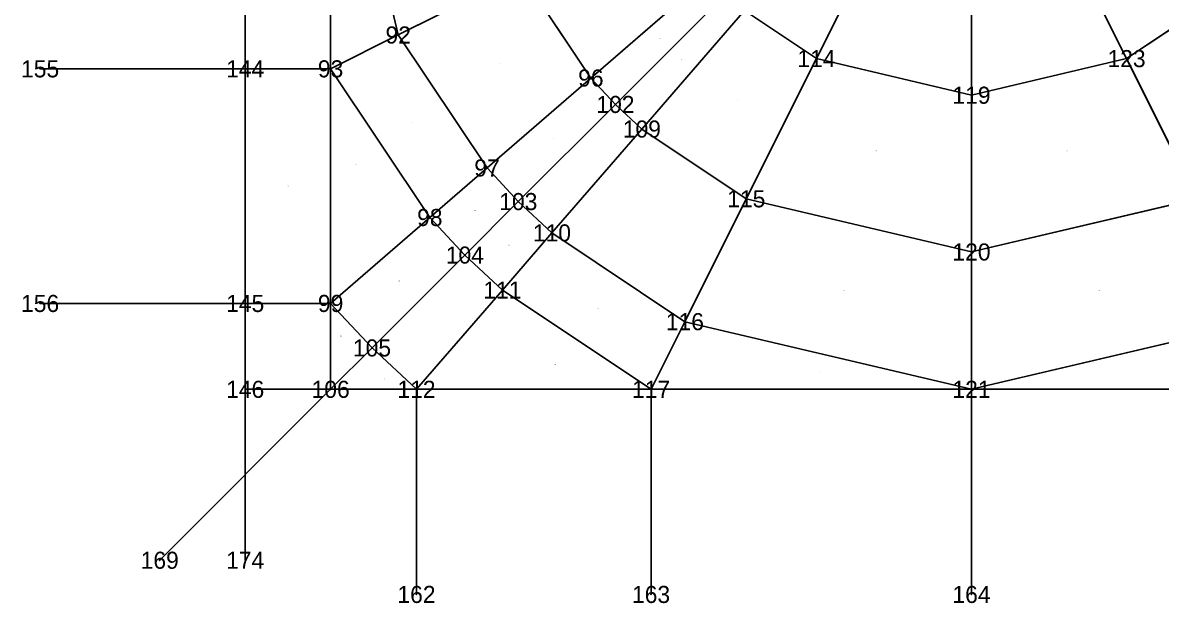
# Model space of a CAD drawing. Extents: x -2.78 to 2.78, y -2.5 to 2.5.
# Drawn here: x -2.776 to 0.555, y -2.501 to -0.803 of the extents above; entities that cross this region are included whole.
import ezdxf
from ezdxf.enums import TextEntityAlignment as Align

# ---------------------------------------------------------------- set-up
doc = ezdxf.new("R2010")
doc.units = 0
doc.header["$MEASUREMENT"] = 0
for name, color, linetype in [('BRANCHE ESTERNO', 7, 'Continuous'), ('BRANCHE INTERNO', 7, 'Continuous'), ('EstradossoFaces', 7, 'Continuous'), ('Faces', 7, 'Continuous'), ('Faces-Index', 7, 'Continuous'), ('NODI-Estradosso', 7, 'Continuous'), ('NODI-Index', 7, 'Continuous'), ('NODO ESTERNO ZMINIMO', 7, 'Continuous'), ('NODO INTRADOSSO INTERNO', 7, 'Continuous')]:
    doc.layers.add(name, color=color, linetype=linetype)

msp = doc.modelspace()

# ---------------------------------------------------------------- linework, layer by layer
at = {"color": 2, "elevation": 0}
msp.add_lwpolyline([(-2.125, -1.875), (-2.125, 1.875), (2.125, 1.875), (2.125, -1.875)], close=True, dxfattribs=at)
at = {"layer": 'BRANCHE ESTERNO'}
for p, q in [((-2.125, -0.9375, 1.6238), (-2.725, -0.9375, 1.7488)), ((-2.125, -1.6238, 0.9375), (-2.725, -1.6238, 1.0625)), ((-1.875, -1.875, 0), (-2.375, -2.375, -3)), ((-2.125, -1.875, 0), (-2.125, -2.375, -3)), ((-1.6238, -1.875, 0.9375), (-1.6238, -2.475, -2.0625)), ((-0.9375, -1.875, 1.6238), (-0.9375, -2.475, -1.3762)), ((0, -1.875, 1.875), (0, -2.475, -1.125))]:
    msp.add_line(p, q, dxfattribs=at)
at = {"layer": 'BRANCHE INTERNO'}
for p, q in [((-2.125, 0, 1.875), (-2.125, -0.9375, 1.6238)), ((-1.875, 0, 1.875), (-1.6771, -0.8385, 1.875)), ((-1.875, 0, 1.875), (-1.875, -0.9375, 1.6238)), ((-0.2313, -0.4627, 2.6007), (-0.4538, -0.9076, 2.4498)), ((0.2313, -0.4627, 2.6007), (0.4538, -0.9076, 2.4498)), ((0, -0.5173, 2.6007), (0, -1.0147, 2.4498)), ((-1.3177, -0.6588, 2.2048), (-1.6771, -0.8385, 1.875)), ((-1.3177, -0.6588, 2.2048), (-1.1136, -0.9644, 2.2048)), ((-0.7671, -0.6643, 2.4498), (-1.1136, -0.9644, 2.2048)), ((-0.7175, -0.7175, 2.4498), (-1.0417, -1.0417, 2.2048)), ((-0.6643, -0.7671, 2.4498), (-0.9644, -1.1136, 2.2048)), ((-0.6643, -0.7671, 2.4498), (-0.4538, -0.9076, 2.4498)), ((0.4538, -0.9076, 2.4498), (0.6643, -0.7671, 2.4498)), ((-1.6771, -0.8385, 1.875), (-1.875, -0.9375, 1.6238)), ((-1.6771, -0.8385, 1.875), (-1.4174, -1.2275, 1.875)), ((-0.4538, -0.9076, 2.4498), (-0.6588, -1.3177, 2.2048)), ((-0.4538, -0.9076, 2.4498), (0, -1.0147, 2.4498)), ((0, -1.0147, 2.4498), (0.4538, -0.9076, 2.4498)), ((0.4538, -0.9076, 2.4498), (0.6588, -1.3177, 2.2048)), ((-1.875, -0.9375, 1.6238), (-2.125, -0.9375, 1.6238)), ((-2.125, -0.9375, 1.6238), (-2.125, -1.6238, 0.9375)), ((-1.875, -0.9375, 1.6238), (-1.5847, -1.3724, 1.6238)), ((-1.875, -0.9375, 1.6238), (-1.875, -1.6238, 0.9375)), ((-1.1136, -0.9644, 2.2048), (-1.4174, -1.2275, 1.875)), ((-1.1136, -0.9644, 2.2048), (-1.0417, -1.0417, 2.2048)), ((0, -1.0147, 2.4498), (0, -1.4732, 2.2048)), ((-1.0417, -1.0417, 2.2048), (-1.3258, -1.3258, 1.875)), ((-1.0417, -1.0417, 2.2048), (-0.9644, -1.1136, 2.2048)), ((-0.9644, -1.1136, 2.2048), (-1.2275, -1.4174, 1.875)), ((-0.9644, -1.1136, 2.2048), (-0.6588, -1.3177, 2.2048)), ((-1.4174, -1.2275, 1.875), (-1.5847, -1.3724, 1.6238)), ((-1.4174, -1.2275, 1.875), (-1.3258, -1.3258, 1.875)), ((-1.3258, -1.3258, 1.875), (-1.4823, -1.4823, 1.6238)), ((-1.3258, -1.3258, 1.875), (-1.2275, -1.4174, 1.875)), ((-0.6588, -1.3177, 2.2048), (-0.8385, -1.6771, 1.875)), ((-0.6588, -1.3177, 2.2048), (0, -1.4732, 2.2048)), ((0, -1.4732, 2.2048), (0.6588, -1.3177, 2.2048)), ((-1.5847, -1.3724, 1.6238), (-1.875, -1.6238, 0.9375)), ((-1.5847, -1.3724, 1.6238), (-1.4823, -1.4823, 1.6238)), ((-1.2275, -1.4174, 1.875), (-1.3724, -1.5847, 1.6238)), ((-1.2275, -1.4174, 1.875), (-0.8385, -1.6771, 1.875)), ((-1.4823, -1.4823, 1.6238), (-1.7539, -1.7539, 0.9375)), ((-1.4823, -1.4823, 1.6238), (-1.3724, -1.5847, 1.6238)), ((0, -1.4732, 2.2048), (0, -1.875, 1.875)), ((-1.3724, -1.5847, 1.6238), (-1.6238, -1.875, 0.9375)), ((-1.3724, -1.5847, 1.6238), (-0.9375, -1.875, 1.6238)), ((-1.875, -1.6238, 0.9375), (-2.125, -1.6238, 0.9375)), ((-2.125, -1.6238, 0.9375), (-2.125, -1.875, 0)), ((-1.875, -1.6238, 0.9375), (-1.7539, -1.7539, 0.9375)), ((-1.875, -1.6238, 0.9375), (-1.875, -1.875, 0)), ((-0.8385, -1.6771, 1.875), (-0.9375, -1.875, 1.6238)), ((-0.8385, -1.6771, 1.875), (0, -1.875, 1.875)), ((0, -1.875, 1.875), (0.8385, -1.6771, 1.875)), ((-1.7539, -1.7539, 0.9375), (-1.875, -1.875, 0)), ((-1.7539, -1.7539, 0.9375), (-1.6238, -1.875, 0.9375)), ((-1.875, -1.875, 0), (-2.125, -1.875, 0)), ((-1.875, -1.875, 0), (-1.6238, -1.875, 0.9375)), ((-1.6238, -1.875, 0.9375), (-0.9375, -1.875, 1.6238)), ((-0.9375, -1.875, 1.6238), (0, -1.875, 1.875)), ((0, -1.875, 1.875), (0.9375, -1.875, 1.6238))]:
    msp.add_line(p, q, dxfattribs=at)
at = {"layer": 'EstradossoFaces'}
for points in [[(-1.875, 0, 2.2796), (-2.125, 0, 2.2796), (-2.125, -0.9375, 2.0779), (-1.875, -0.9375, 2.0779)], [(-1.4732, 0, 2.5577), (-1.3177, -0.6588, 2.5577), (-1.6771, -0.8385, 2.2796), (-1.875, 0, 2.2796)], [(-1.875, 0, 2.2796), (-1.6771, -0.8385, 2.2796), (-1.875, -0.9375, 2.0779), (-1.875, 0, 2.2796)], [(-0.3387, -0.3911, 2.906), (-0.2313, -0.4627, 2.906), (-0.4538, -0.9076, 2.7717), (-0.6643, -0.7671, 2.7717)], [(0.2313, -0.4627, 2.906), (0.3387, -0.3911, 2.906), (0.6643, -0.7671, 2.7717), (0.4538, -0.9076, 2.7717)], [(-0.9076, -0.4538, 2.7717), (-0.7671, -0.6643, 2.7717), (-1.1136, -0.9644, 2.5577), (-1.3177, -0.6588, 2.5577)], [(-0.2313, -0.4627, 2.906), (0, -0.5173, 2.906), (0, -1.0147, 2.7717), (-0.4538, -0.9076, 2.7717)], [(0, -0.5173, 2.906), (0.2313, -0.4627, 2.906), (0.4538, -0.9076, 2.7717), (0, -1.0147, 2.7717)], [(-1.3177, -0.6588, 2.5577), (-1.1136, -0.9644, 2.5577), (-1.4174, -1.2275, 2.2796), (-1.6771, -0.8385, 2.2796)], [(-0.7671, -0.6643, 2.7717), (-0.7175, -0.7175, 2.7717), (-1.0417, -1.0417, 2.5577), (-1.1136, -0.9644, 2.5577)], [(-0.7175, -0.7175, 2.7717), (-0.6643, -0.7671, 2.7717), (-0.9644, -1.1136, 2.5577), (-1.0417, -1.0417, 2.5577)], [(-0.6643, -0.7671, 2.7717), (-0.4538, -0.9076, 2.7717), (-0.6588, -1.3177, 2.5577), (-0.9644, -1.1136, 2.5577)], [(0.4538, -0.9076, 2.7717), (0.6643, -0.7671, 2.7717), (0.9644, -1.1136, 2.5577), (0.6588, -1.3177, 2.5577)], [(-1.6771, -0.8385, 2.2796), (-1.4174, -1.2275, 2.2796), (-1.5847, -1.3724, 2.0779), (-1.875, -0.9375, 2.0779)], [(-0.4538, -0.9076, 2.7717), (0, -1.0147, 2.7717), (0, -1.4732, 2.5577), (-0.6588, -1.3177, 2.5577)], [(0, -1.0147, 2.7717), (0.4538, -0.9076, 2.7717), (0.6588, -1.3177, 2.5577), (0, -1.4732, 2.5577)], [(-1.875, -0.9375, 2.0779), (-2.125, -0.9375, 2.0779), (-2.125, -1.6238, 1.6), (-1.875, -1.6238, 1.6)], [(-1.875, -0.9375, 2.0779), (-1.5847, -1.3724, 2.0779), (-1.875, -1.6238, 1.6), (-1.875, -0.9375, 2.0779)], [(-1.1136, -0.9644, 2.5577), (-1.0417, -1.0417, 2.5577), (-1.3258, -1.3258, 2.2796), (-1.4174, -1.2275, 2.2796)], [(-1.0417, -1.0417, 2.5577), (-0.9644, -1.1136, 2.5577), (-1.2275, -1.4174, 2.2796), (-1.3258, -1.3258, 2.2796)], [(-0.9644, -1.1136, 2.5577), (-0.6588, -1.3177, 2.5577), (-0.8385, -1.6771, 2.2796), (-1.2275, -1.4174, 2.2796)], [(-1.4174, -1.2275, 2.2796), (-1.3258, -1.3258, 2.2796), (-1.4823, -1.4823, 2.0779), (-1.5847, -1.3724, 2.0779)], [(-1.3258, -1.3258, 2.2796), (-1.2275, -1.4174, 2.2796), (-1.3724, -1.5847, 2.0779), (-1.4823, -1.4823, 2.0779)], [(-0.6588, -1.3177, 2.5577), (0, -1.4732, 2.5577), (0, -1.875, 2.2796), (-0.8385, -1.6771, 2.2796)], [(0, -1.4732, 2.5577), (0.6588, -1.3177, 2.5577), (0.8385, -1.6771, 2.2796), (0, -1.875, 2.2796)], [(-1.5847, -1.3724, 2.0779), (-1.4823, -1.4823, 2.0779), (-1.7539, -1.7539, 1.6), (-1.875, -1.6238, 1.6)], [(-1.2275, -1.4174, 2.2796), (-0.8385, -1.6771, 2.2796), (-0.9375, -1.875, 2.0779), (-1.3724, -1.5847, 2.0779)], [(-1.4823, -1.4823, 2.0779), (-1.3724, -1.5847, 2.0779), (-1.6238, -1.875, 1.6), (-1.7539, -1.7539, 1.6)], [(-1.3724, -1.5847, 2.0779), (-0.9375, -1.875, 2.0779), (-0.9375, -1.875, 2.0779), (-1.6238, -1.875, 1.6)], [(-1.875, -1.6238, 1.6), (-2.125, -1.6238, 1.6), (-2.125, -1.875, 1.2965), (-1.875, -1.875, 1.2965)], [(-1.875, -1.6238, 1.6), (-1.7539, -1.7539, 1.6), (-1.875, -1.875, 1.2965), (-1.875, -1.6238, 1.6)], [(-0.8385, -1.6771, 2.2796), (0, -1.875, 2.2796), (0, -1.875, 2.2796), (-0.9375, -1.875, 2.0779)], [(0, -1.875, 2.2796), (0.8385, -1.6771, 2.2796), (0.9375, -1.875, 2.0779), (0, -1.875, 2.2796)], [(-1.7539, -1.7539, 1.6), (-1.6238, -1.875, 1.6), (-1.6238, -1.875, 1.6), (-1.875, -1.875, 1.2965)]]:
    msp.add_3dface(points, dxfattribs=at)
at = {"layer": 'Faces'}
for points in [[(-1.875, 0, 1.875), (-2.125, 0, 1.875), (-2.125, -0.9375, 1.6238), (-1.875, -0.9375, 1.6238)], [(-1.4732, 0, 2.2048), (-1.3177, -0.6588, 2.2048), (-1.6771, -0.8385, 1.875), (-1.875, 0, 1.875)], [(-1.875, 0, 1.875), (-1.6771, -0.8385, 1.875), (-1.875, -0.9375, 1.6238), (-1.875, 0, 1.875)], [(-0.3387, -0.3911, 2.6007), (-0.2313, -0.4627, 2.6007), (-0.4538, -0.9076, 2.4498), (-0.6643, -0.7671, 2.4498)], [(0.2313, -0.4627, 2.6007), (0.3387, -0.3911, 2.6007), (0.6643, -0.7671, 2.4498), (0.4538, -0.9076, 2.4498)], [(-0.9076, -0.4538, 2.4498), (-0.7671, -0.6643, 2.4498), (-1.1136, -0.9644, 2.2048), (-1.3177, -0.6588, 2.2048)], [(-0.2313, -0.4627, 2.6007), (0, -0.5173, 2.6007), (0, -1.0147, 2.4498), (-0.4538, -0.9076, 2.4498)], [(0, -0.5173, 2.6007), (0.2313, -0.4627, 2.6007), (0.4538, -0.9076, 2.4498), (0, -1.0147, 2.4498)], [(-1.3177, -0.6588, 2.2048), (-1.1136, -0.9644, 2.2048), (-1.4174, -1.2275, 1.875), (-1.6771, -0.8385, 1.875)], [(-0.7671, -0.6643, 2.4498), (-0.7175, -0.7175, 2.4498), (-1.0417, -1.0417, 2.2048), (-1.1136, -0.9644, 2.2048)], [(-0.7175, -0.7175, 2.4498), (-0.6643, -0.7671, 2.4498), (-0.9644, -1.1136, 2.2048), (-1.0417, -1.0417, 2.2048)], [(-0.6643, -0.7671, 2.4498), (-0.4538, -0.9076, 2.4498), (-0.6588, -1.3177, 2.2048), (-0.9644, -1.1136, 2.2048)], [(0.4538, -0.9076, 2.4498), (0.6643, -0.7671, 2.4498), (0.9644, -1.1136, 2.2048), (0.6588, -1.3177, 2.2048)], [(-1.6771, -0.8385, 1.875), (-1.4174, -1.2275, 1.875), (-1.5847, -1.3724, 1.6238), (-1.875, -0.9375, 1.6238)], [(-0.4538, -0.9076, 2.4498), (0, -1.0147, 2.4498), (0, -1.4732, 2.2048), (-0.6588, -1.3177, 2.2048)], [(0, -1.0147, 2.4498), (0.4538, -0.9076, 2.4498), (0.6588, -1.3177, 2.2048), (0, -1.4732, 2.2048)], [(-1.875, -0.9375, 1.6238), (-2.125, -0.9375, 1.6238), (-2.125, -1.6238, 0.9375), (-1.875, -1.6238, 0.9375)], [(-1.875, -0.9375, 1.6238), (-1.5847, -1.3724, 1.6238), (-1.875, -1.6238, 0.9375), (-1.875, -0.9375, 1.6238)], [(-1.1136, -0.9644, 2.2048), (-1.0417, -1.0417, 2.2048), (-1.3258, -1.3258, 1.875), (-1.4174, -1.2275, 1.875)], [(-1.0417, -1.0417, 2.2048), (-0.9644, -1.1136, 2.2048), (-1.2275, -1.4174, 1.875), (-1.3258, -1.3258, 1.875)], [(-0.9644, -1.1136, 2.2048), (-0.6588, -1.3177, 2.2048), (-0.8385, -1.6771, 1.875), (-1.2275, -1.4174, 1.875)], [(-1.4174, -1.2275, 1.875), (-1.3258, -1.3258, 1.875), (-1.4823, -1.4823, 1.6238), (-1.5847, -1.3724, 1.6238)], [(-1.3258, -1.3258, 1.875), (-1.2275, -1.4174, 1.875), (-1.3724, -1.5847, 1.6238), (-1.4823, -1.4823, 1.6238)], [(-0.6588, -1.3177, 2.2048), (0, -1.4732, 2.2048), (0, -1.875, 1.875), (-0.8385, -1.6771, 1.875)], [(0, -1.4732, 2.2048), (0.6588, -1.3177, 2.2048), (0.8385, -1.6771, 1.875), (0, -1.875, 1.875)], [(-1.5847, -1.3724, 1.6238), (-1.4823, -1.4823, 1.6238), (-1.7539, -1.7539, 0.9375), (-1.875, -1.6238, 0.9375)], [(-1.2275, -1.4174, 1.875), (-0.8385, -1.6771, 1.875), (-0.9375, -1.875, 1.6238), (-1.3724, -1.5847, 1.6238)], [(-1.4823, -1.4823, 1.6238), (-1.3724, -1.5847, 1.6238), (-1.6238, -1.875, 0.9375), (-1.7539, -1.7539, 0.9375)], [(-1.3724, -1.5847, 1.6238), (-0.9375, -1.875, 1.6238), (-0.9375, -1.875, 1.6238), (-1.6238, -1.875, 0.9375)], [(-1.875, -1.6238, 0.9375), (-2.125, -1.6238, 0.9375), (-2.125, -1.875, 0), (-1.875, -1.875, 0)], [(-1.875, -1.6238, 0.9375), (-1.7539, -1.7539, 0.9375), (-1.875, -1.875, 0), (-1.875, -1.6238, 0.9375)], [(-0.8385, -1.6771, 1.875), (0, -1.875, 1.875), (0, -1.875, 1.875), (-0.9375, -1.875, 1.6238)], [(0, -1.875, 1.875), (0.8385, -1.6771, 1.875), (0.9375, -1.875, 1.6238), (0, -1.875, 1.875)], [(-1.7539, -1.7539, 0.9375), (-1.6238, -1.875, 0.9375), (-1.6238, -1.875, 0.9375), (-1.875, -1.875, 0)]]:
    msp.add_3dface(points, dxfattribs=at)
at = {"layer": 'NODI-Estradosso'}
for p in [(-1.6771, -0.8385, 2.2796), (-0.4538, -0.9076, 2.7717), (0.4538, -0.9076, 2.7717), (-2.725, -0.9375, 2.0779), (-2.125, -0.9375, 2.0779), (-1.875, -0.9375, 2.0779), (-1.1136, -0.9644, 2.5577), (0, -1.0147, 2.7717), (-1.0417, -1.0417, 2.5577), (-0.9644, -1.1136, 2.5577), (-1.4174, -1.2275, 2.2796), (-1.3258, -1.3258, 2.2796), (-0.6588, -1.3177, 2.5577), (-1.5847, -1.3724, 2.0779), (-1.2275, -1.4174, 2.2796), (-1.4823, -1.4823, 2.0779), (0, -1.4732, 2.5577), (-1.3724, -1.5847, 2.0779), (-2.725, -1.6238, 1.6), (-2.125, -1.6238, 1.6), (-1.875, -1.6238, 1.6), (-0.8385, -1.6771, 2.2796), (-1.7539, -1.7539, 1.6), (-2.125, -1.875, 1.2965), (-1.875, -1.875, 1.2965), (-1.6238, -1.875, 1.6), (-0.9375, -1.875, 2.0779), (0, -1.875, 2.2796), (-2.375, -2.375, 3), (-2.125, -2.375, 3), (-1.6238, -2.475, 0.9375), (-0.9375, -2.475, 1.6238), (0, -2.475, 1.875)]:
    msp.add_point(p, dxfattribs=at)
at = {"layer": 'NODO ESTERNO ZMINIMO'}
for p in [(-2.725, -0.9375, 1.7488), (-2.725, -1.6238, 1.0625), (-2.375, -2.375, -3), (-2.125, -2.375, -3), (-1.6238, -2.475, -2.0625), (-0.9375, -2.475, -1.3762), (0, -2.475, -1.125)]:
    msp.add_point(p, dxfattribs=at)
at = {"layer": 'NODO INTRADOSSO INTERNO'}
for p in [(-1.6771, -0.8385, 1.875), (-0.4538, -0.9076, 2.4498), (0.4538, -0.9076, 2.4498), (-2.125, -0.9375, 1.6238), (-1.875, -0.9375, 1.6238), (-1.1136, -0.9644, 2.2048), (0, -1.0147, 2.4498), (-1.0417, -1.0417, 2.2048), (-0.9644, -1.1136, 2.2048), (-1.4174, -1.2275, 1.875), (-1.3258, -1.3258, 1.875), (-0.6588, -1.3177, 2.2048), (-1.5847, -1.3724, 1.6238), (-1.2275, -1.4174, 1.875), (-1.4823, -1.4823, 1.6238), (0, -1.4732, 2.2048), (-1.3724, -1.5847, 1.6238), (-2.125, -1.6238, 0.9375), (-1.875, -1.6238, 0.9375), (-0.8385, -1.6771, 1.875), (-1.7539, -1.7539, 0.9375), (-2.125, -1.875, 0), (-1.875, -1.875, 0), (-1.6238, -1.875, 0.9375), (-0.9375, -1.875, 1.6238), (0, -1.875, 1.875)]:
    msp.add_point(p, dxfattribs=at)

# ---------------------------------------------------------------- texts
at = {"layer": 'Faces-Index'}
for s, p in [('103', (-0.91, -0.847, 2.3273)), ('98', (-1.3814, -0.9223, 2.0399)), ('110', (-0.847, -0.91, 2.3273)), ('117', (-0.6853, -1.0265, 2.3273)), ('99', (-1.6385, -1.094, 1.7494)), ('104', (-1.2246, -1.1399, 2.0399)), ('123', (-0.2782, -1.1783, 2.3273)), ('128', (0.2782, -1.1783, 2.3273)), ('100', (-1.8024, -1.2178, 1.4522)), ('111', (-1.1399, -1.2246, 2.0399)), ('154', (-2, -1.2806, 1.2806)), ('105', (-1.4525, -1.352, 1.7494)), ('118', (-0.9223, -1.3814, 2.0399)), ('112', (-1.352, -1.4525, 1.7494)), ('106', (-1.674, -1.5581, 1.2806)), ('124', (-0.3743, -1.5857, 2.0399)), ('129', (0.3743, -1.5857, 2.0399)), ('119', (-1.094, -1.6385, 1.7494)), ('113', (-1.5581, -1.674, 1.2806)), ('107', (-1.8447, -1.7191, 0.7031)), ('155', (-2, -1.7494, 0.4688)), ('120', (-1.2178, -1.8024, 1.4522)), ('125', (-0.444, -1.8255, 1.8122)), ('130', (0.444, -1.8255, 1.8122)), ('114', (-1.7191, -1.8447, 0.7031))]:
    msp.add_text(s, height=0.002, dxfattribs=at).set_placement(p, align=Align.MIDDLE_CENTER)
at = {"layer": 'NODI-Index'}
for s, p in [('92', (-1.6771, -0.8385, 1.875)), ('114', (-0.4538, -0.9076, 2.4498)), ('123', (0.4538, -0.9076, 2.4498)), ('155', (-2.725, -0.9375, 1.7488)), ('144', (-2.125, -0.9375, 1.6238)), ('93', (-1.875, -0.9375, 1.6238)), ('96', (-1.1136, -0.9644, 2.2048)), ('119', (0, -1.0147, 2.4498)), ('102', (-1.0417, -1.0417, 2.2048)), ('109', (-0.9644, -1.1136, 2.2048)), ('97', (-1.4174, -1.2275, 1.875)), ('115', (-0.6588, -1.3177, 2.2048)), ('103', (-1.3258, -1.3258, 1.875)), ('98', (-1.5847, -1.3724, 1.6238)), ('110', (-1.2275, -1.4174, 1.875)), ('104', (-1.4823, -1.4823, 1.6238)), ('120', (0, -1.4732, 2.2048)), ('111', (-1.3724, -1.5847, 1.6238)), ('156', (-2.725, -1.6238, 1.0625)), ('145', (-2.125, -1.6238, 0.9375)), ('99', (-1.875, -1.6238, 0.9375)), ('116', (-0.8385, -1.6771, 1.875)), ('105', (-1.7539, -1.7539, 0.9375)), ('146', (-2.125, -1.875, 0)), ('106', (-1.875, -1.875, 0)), ('112', (-1.6238, -1.875, 0.9375)), ('117', (-0.9375, -1.875, 1.6238)), ('121', (0, -1.875, 1.875)), ('169', (-2.375, -2.375, -3)), ('174', (-2.125, -2.375, -3)), ('162', (-1.6238, -2.475, -2.0625)), ('163', (-0.9375, -2.475, -1.3762)), ('164', (0, -2.475, -1.125))]:
    msp.add_text(s, height=0.05, dxfattribs=at).set_placement(p, align=Align.MIDDLE_CENTER)

doc.saveas('drawing.dxf')
